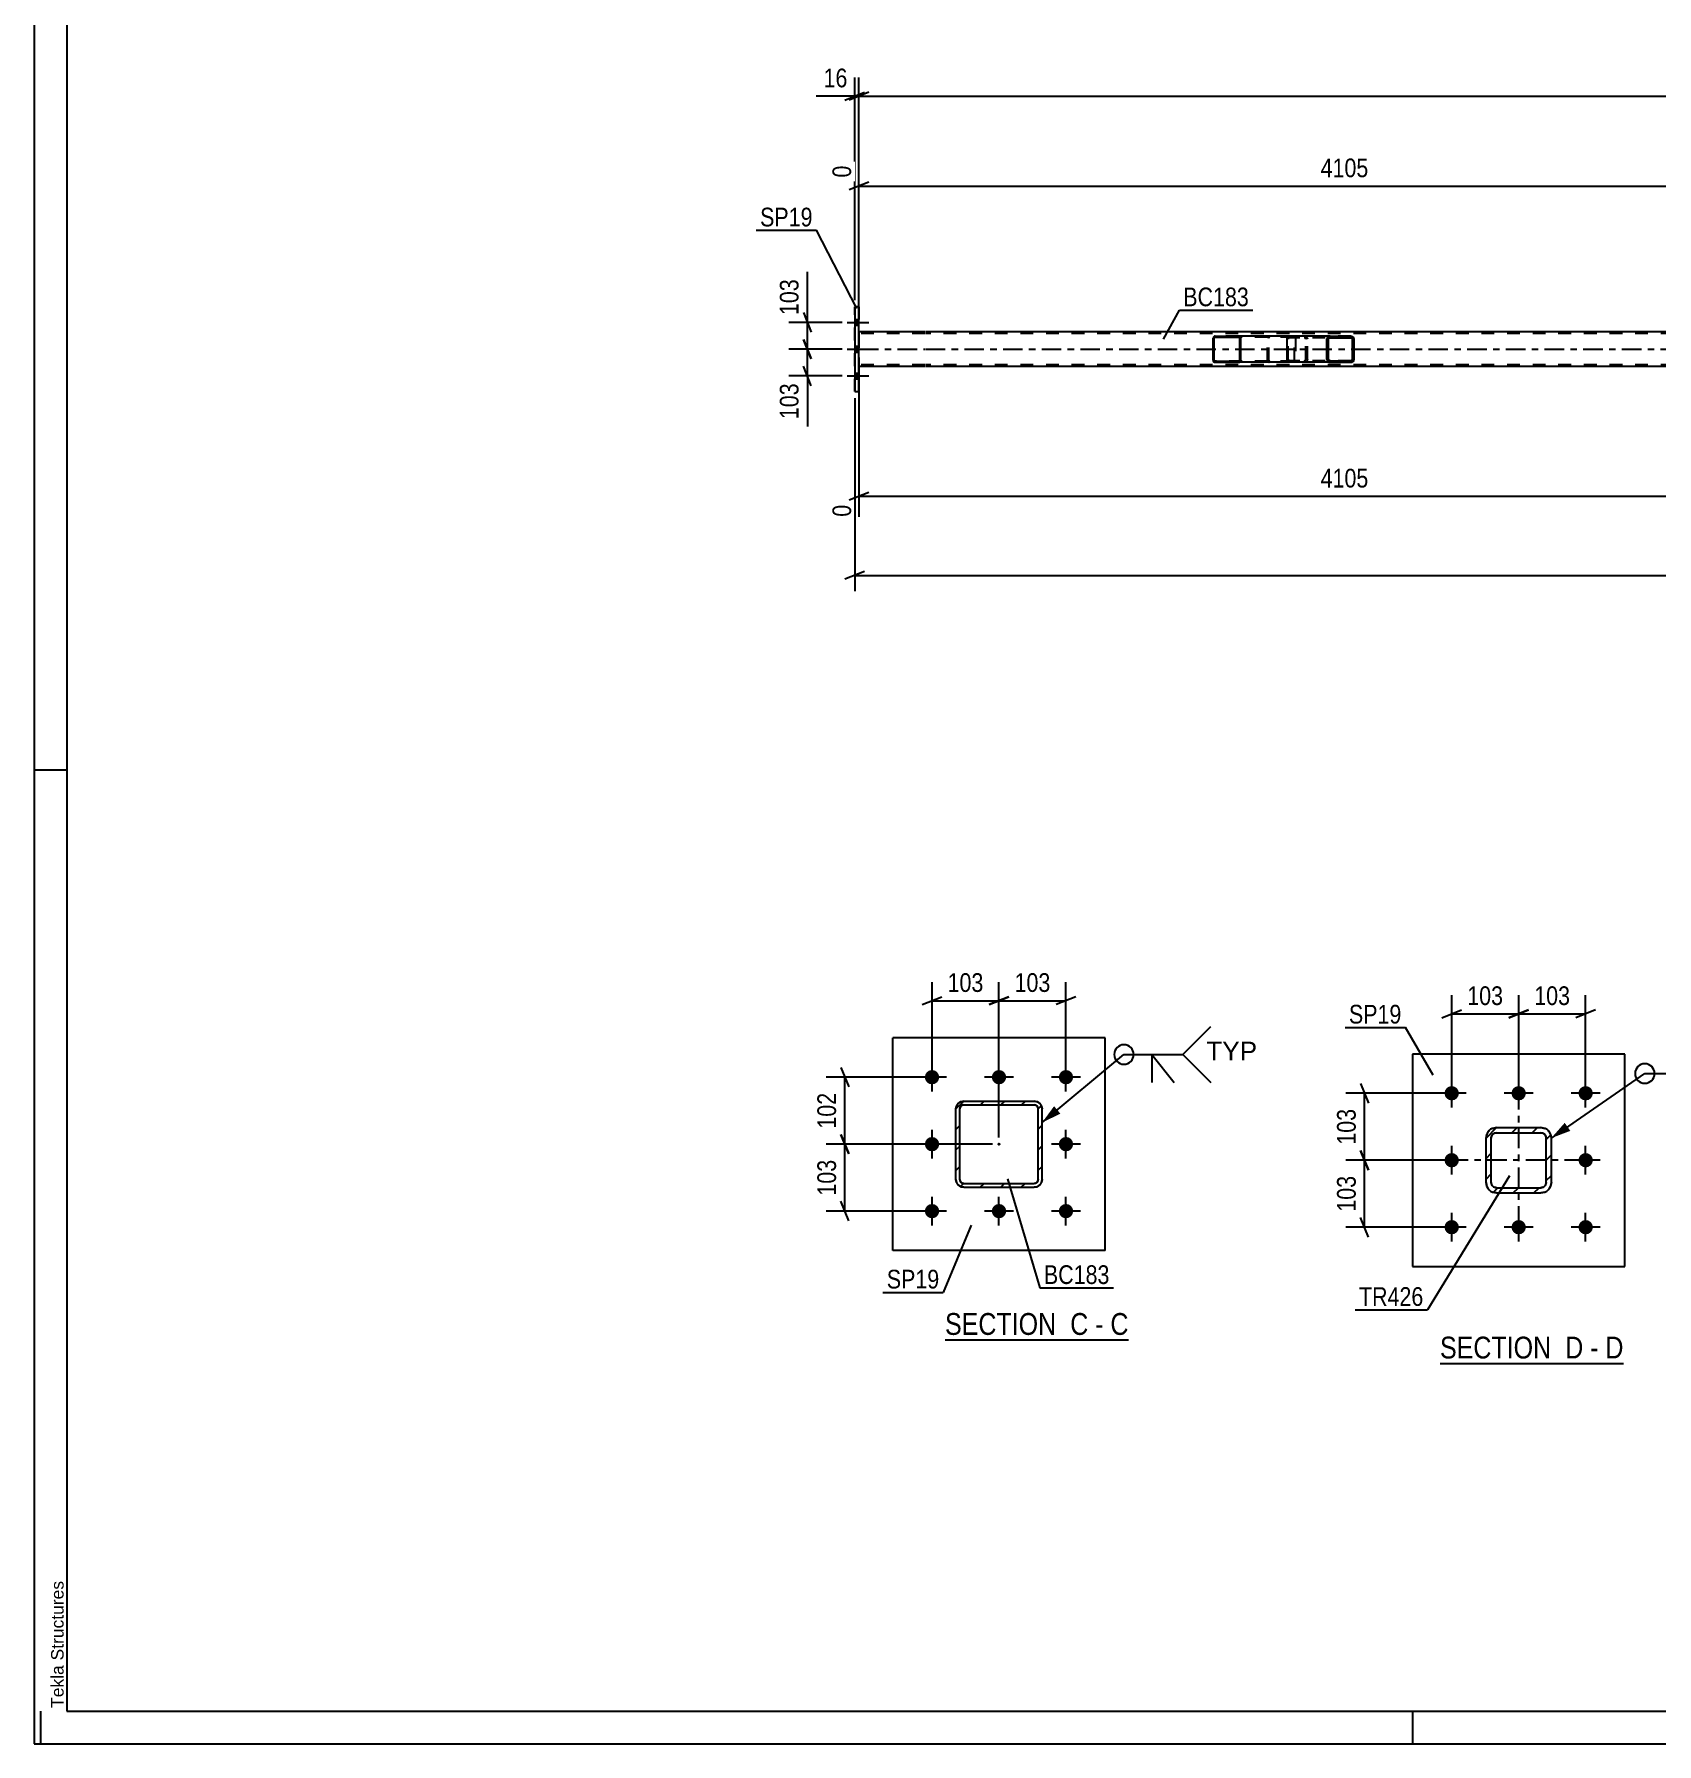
# Model space of a CAD drawing. Header units: millimetres. Extents: x -82 to 759, y -428 to 166.
# Drawn here: x -81.6 to 166.7, y -428.4 to -166.7 of the extents above; entities that cross this region are included whole.
import ezdxf

# ---------------------------------------------------------------- set-up
doc = ezdxf.new("R2010")
doc.units = ezdxf.units.MM
doc.linetypes.add('DXK_LINE_DOT2', pattern=[3.9198, 1.9599, -1.9599])
doc.linetypes.add('DXK_LINE_DOT3', pattern=[5.9187, 2.979, -0.9799, 0.9799, -0.9799])
doc.styles.add('Arial', font='ARIAL.TTF', dxfattribs={"height": 0.2})
doc.styles.add('Arial Narrow', font='ARIALN.TTF', dxfattribs={"height": 0.2})

# ---------------------------------------------------------------- blocks, each defined once
blk = doc.blocks.new('Unknown-814409776-1133')
at = {"color": 5, "linetype": 'Continuous'}
for p, q in [((-81.58, 165.63), (-81.58, -428.37)), ((-76.58, 160.63), (-76.58, -423.37)), ((-76.58, -279.37), (-81.58, -279.37)), ((-80.58, -428.37), (-80.58, -423.37)), ((-76.58, -423.37), (754.42, -423.37)), ((129.42, -428.37), (129.42, -423.37)), ((-81.58, -428.37), (759.42, -428.37))]:
    blk.add_line(p, q, dxfattribs=at)
at = {"color": 174, "linetype": 'Continuous', "style": 'Arial'}
blk.add_text('Tekla Structures', height=1.9102, rotation=90, dxfattribs=at).set_placement((-77.08, -422.87))
blk = doc.blocks.new('Unknown-814409776-15 - 6145')
at = {"color": 6, "linetype": 'Continuous'}
blk.add_line((57.81, -366.53), (85.88, -366.53), dxfattribs=at)
at = {"color": 0, "linetype": 'Continuous'}
blk.add_wipeout([(75.92, -365.78), (75.92, -362.28), (57.81, -362.28), (57.81, -365.78)], dxfattribs=at)
at = {"color": 7, "linetype": 'Continuous', "style": 'Arial Narrow'}
blk.add_text('SECTION ', height=3.34, dxfattribs=at).set_placement((57.81, -365.78))
at = {"color": 0, "linetype": 'Continuous'}
blk.add_wipeout([(79.74, -365.78), (79.74, -362.28), (76.97, -362.28), (76.97, -365.78)], dxfattribs=at)
blk.add_wipeout([(82.07, -365.78), (82.07, -362.28), (80.79, -362.28), (80.79, -365.78)], dxfattribs=at)
at = {"color": 7, "linetype": 'Continuous', "style": 'Arial Narrow'}
blk.add_text('C', height=3.34, dxfattribs=at).set_placement((76.97, -365.78))
at = {"color": 0, "linetype": 'Continuous'}
blk.add_wipeout([(85.88, -365.78), (85.88, -362.28), (83.12, -362.28), (83.12, -365.78)], dxfattribs=at)
at = {"color": 7, "linetype": 'Continuous', "style": 'Arial Narrow'}
for s, p in [('C', (83.12, -365.78)), ('-', (80.79, -365.78))]:
    blk.add_text(s, height=3.34, dxfattribs=at).set_placement(p)
blk = doc.blocks.new('Unknown-814409776-16 - 1629')
at = {"color": 6, "linetype": 'Continuous'}
blk.add_line((133.56, -370.14), (161.63, -370.14), dxfattribs=at)
at = {"color": 0, "linetype": 'Continuous'}
blk.add_wipeout([(151.67, -369.39), (151.67, -365.89), (133.56, -365.89), (133.56, -369.39)], dxfattribs=at)
at = {"color": 7, "linetype": 'Continuous', "style": 'Arial Narrow'}
blk.add_text('SECTION ', height=3.34, dxfattribs=at).set_placement((133.56, -369.39))
at = {"color": 0, "linetype": 'Continuous'}
blk.add_wipeout([(155.49, -369.39), (155.49, -365.89), (152.72, -365.89), (152.72, -369.39)], dxfattribs=at)
blk.add_wipeout([(157.82, -369.39), (157.82, -365.89), (156.54, -365.89), (156.54, -369.39)], dxfattribs=at)
at = {"color": 7, "linetype": 'Continuous', "style": 'Arial Narrow'}
blk.add_text('D', height=3.34, dxfattribs=at).set_placement((152.72, -369.39))
at = {"color": 0, "linetype": 'Continuous'}
blk.add_wipeout([(161.63, -369.39), (161.63, -365.89), (158.87, -365.89), (158.87, -369.39)], dxfattribs=at)
at = {"color": 7, "linetype": 'Continuous', "style": 'Arial Narrow'}
for s, p in [('D', (158.87, -369.39)), ('-', (156.54, -369.39))]:
    blk.add_text(s, height=3.34, dxfattribs=at).set_placement(p)
blk = doc.blocks.new('Part-814409776-5615 - 5562')
at = {"color": 2, "linetype": 'Continuous'}
for p, q in [((44.64, -208.42), (44, -208.42)), ((44, -208.42), (44, -221.42)), ((44.64, -221.42), (44.64, -208.42)), ((44, -221.42), (44.64, -221.42))]:
    blk.add_line(p, q, dxfattribs=at)
at = {"color": 7, "linetype": 'DXK_LINE_DOT2'}
for p, q in [((44, -221.42), (44, -208.42)), ((44.64, -208.42), (44.64, -221.42))]:
    blk.add_line(p, q, dxfattribs=at)
blk = doc.blocks.new('Part-814409776-5586 - 5562')
at = {"linetype": 'Continuous'}
h = blk.add_hatch(dxfattribs=at)
h.set_pattern_fill('', scale=0.7, style=0, pattern_type=0)
h.set_pattern_definition([(45, (120.3925, -213.221), (-1.57154, 1.57154), [])])
h.paths.add_polyline_path([(120.43, -213.4), (120.39, -213.22), (120.28, -213.07), (120.12, -212.96), (119.93, -212.92), (116.74, -212.92), (116.55, -212.96), (116.39, -213.07), (116.28, -213.22), (116.24, -213.4), (116.24, -216.44), (116.28, -216.63), (116.39, -216.78), (116.55, -216.89), (116.74, -216.92), (119.93, -216.92), (120.12, -216.89), (120.28, -216.78), (120.39, -216.63), (120.43, -216.44)])
h.paths.add_polyline_path([(120.16, -216.54), (120.11, -216.61), (120.02, -216.67), (119.93, -216.68), (116.74, -216.68), (116.65, -216.67), (116.57, -216.61), (116.51, -216.54), (116.49, -216.44), (116.49, -213.4), (116.51, -213.31), (116.57, -213.24), (116.65, -213.18), (116.74, -213.16), (119.93, -213.16), (120.02, -213.18), (120.11, -213.24), (120.16, -213.31), (120.18, -213.4), (120.18, -216.44)])
at = {"color": 2, "linetype": 'Continuous'}
for p, q in [((110.17, -213.4), (110.19, -213.22)), ((110.17, -216.44), (110.17, -213.4)), ((110.19, -213.22), (110.25, -213.07)), ((110.25, -213.07), (110.34, -212.96)), ((110.34, -212.96), (110.44, -212.92)), ((116.74, -212.92), (110.44, -212.92)), ((116.28, -213.22), (116.24, -213.4)), ((116.24, -216.44), (116.24, -213.4)), ((116.49, -213.4), (116.51, -213.31)), ((116.49, -216.44), (116.49, -213.4)), ((116.51, -213.31), (116.57, -213.24)), ((116.74, -212.92), (116.55, -212.96)), ((116.57, -213.24), (116.65, -213.18)), ((116.65, -213.18), (116.74, -213.16)), ((116.74, -212.92), (119.93, -212.92)), ((116.74, -213.16), (119.93, -213.16)), ((120.12, -212.96), (119.93, -212.92)), ((119.93, -213.16), (120.02, -213.18)), ((120.02, -213.18), (120.11, -213.24)), ((120.11, -213.24), (120.16, -213.31)), ((120.16, -213.31), (120.18, -213.4)), ((120.18, -216.44), (120.18, -213.4)), ((120.43, -213.4), (120.39, -213.22)), ((120.43, -216.44), (120.43, -213.4)), ((110.19, -216.63), (110.17, -216.44)), ((110.25, -216.78), (110.19, -216.63)), ((110.34, -216.89), (110.25, -216.78)), ((110.44, -216.92), (110.34, -216.89)), ((116.74, -216.92), (110.44, -216.92)), ((116.24, -216.44), (116.28, -216.63)), ((116.51, -216.54), (116.49, -216.44)), ((116.57, -216.61), (116.51, -216.54)), ((116.55, -216.89), (116.74, -216.92)), ((116.65, -216.67), (116.57, -216.61)), ((116.74, -216.68), (116.65, -216.67)), ((116.74, -216.68), (119.93, -216.68)), ((116.74, -216.92), (119.93, -216.92)), ((120.02, -216.67), (119.93, -216.68)), ((119.93, -216.92), (120.12, -216.89)), ((120.11, -216.61), (120.02, -216.67)), ((120.16, -216.54), (120.11, -216.61)), ((120.18, -216.44), (120.16, -216.54)), ((120.39, -216.63), (120.43, -216.44))]:
    blk.add_line(p, q, dxfattribs=at)
at = {"color": 7, "linetype": 'DXK_LINE_DOT2'}
for p, q in [((110.32, -213.31), (110.31, -213.4)), ((110.31, -216.44), (110.31, -213.4)), ((110.35, -213.24), (110.32, -213.31)), ((110.39, -213.18), (110.35, -213.24)), ((110.44, -213.16), (110.39, -213.18)), ((119.93, -213.16), (110.44, -213.16)), ((111.44, -213.16), (111.44, -212.92)), ((112.78, -212.92), (112.97, -212.96)), ((112.87, -213.18), (112.78, -213.16)), ((112.96, -213.24), (112.87, -213.18)), ((113.01, -213.31), (112.96, -213.24)), ((113.03, -213.4), (113.01, -213.31)), ((113.03, -216.44), (113.03, -213.4)), ((113.24, -213.22), (113.28, -213.4)), ((113.28, -216.44), (113.28, -213.4)), ((119.93, -212.92), (116.74, -212.92)), ((110.31, -216.44), (110.32, -216.54)), ((110.32, -216.54), (110.35, -216.61)), ((110.35, -216.61), (110.39, -216.67)), ((110.39, -216.67), (110.44, -216.68)), ((119.93, -216.68), (110.44, -216.68)), ((111.44, -216.92), (111.44, -216.68)), ((112.78, -216.68), (112.87, -216.67)), ((112.97, -216.89), (112.78, -216.92)), ((112.87, -216.67), (112.96, -216.61)), ((112.96, -216.61), (113.01, -216.54)), ((113.01, -216.54), (113.03, -216.44)), ((113.28, -216.44), (113.24, -216.63)), ((119.93, -216.92), (116.74, -216.92))]:
    blk.add_line(p, q, dxfattribs=at)
for centre, start, end in [((112.79, -213.42), 23.8494, 68.8059), ((112.79, -216.43), 291.1941, 336.1506)]:
    blk.add_arc(centre, 0.492, start, end, dxfattribs=at)
at = {"color": 2, "linetype": 'Continuous'}
for centre, start, end in [((116.73, -213.42), 111.1941, 156.1506), ((119.94, -213.42), 23.8494, 68.8059), ((116.73, -216.43), 203.8494, 248.8059), ((119.94, -216.43), 291.1941, 336.1506)]:
    blk.add_arc(centre, 0.492, start, end, dxfattribs=at)
blk = doc.blocks.new('Part-814409776-5617 - 5562')
at = {"linetype": 'Continuous'}
h = blk.add_hatch(dxfattribs=at)
h.set_pattern_fill('', scale=0.7, style=0, pattern_type=0)
h.set_pattern_definition([(45, (103.0604, -213.1223), (-1.57154, 1.57154), [])])
h.paths.add_polyline_path([(103.09, -213.24), (103.06, -213.12), (102.99, -213.02), (102.88, -212.95), (102.75, -212.92), (99.17, -212.92), (99.04, -212.95), (98.93, -213.02), (98.86, -213.12), (98.83, -213.24), (98.83, -216.6), (98.86, -216.73), (98.93, -216.83), (99.04, -216.9), (99.17, -216.92), (102.75, -216.92), (102.88, -216.9), (102.99, -216.83), (103.06, -216.73), (103.09, -216.6)])
h.paths.add_polyline_path([(102.9, -216.67), (102.87, -216.72), (102.81, -216.75), (102.75, -216.76), (99.17, -216.76), (99.11, -216.75), (99.05, -216.72), (99.01, -216.67), (99, -216.6), (99, -213.24), (99.01, -213.18), (99.05, -213.13), (99.11, -213.1), (99.17, -213.08), (102.75, -213.08), (102.81, -213.1), (102.87, -213.13), (102.9, -213.18), (102.92, -213.24), (102.92, -216.6)])
at = {"color": 2, "linetype": 'Continuous'}
for p, q in [((98.86, -213.12), (98.83, -213.24)), ((98.83, -216.6), (98.83, -213.24)), ((99, -213.24), (99.01, -213.18)), ((99, -216.6), (99, -213.24)), ((99.01, -213.18), (99.05, -213.13)), ((99.17, -212.92), (99.04, -212.95)), ((99.05, -213.13), (99.11, -213.1)), ((99.11, -213.1), (99.17, -213.08)), ((99.17, -212.92), (102.75, -212.92)), ((99.17, -213.08), (102.75, -213.08)), ((110.44, -212.92), (102.75, -212.92)), ((102.88, -212.95), (102.75, -212.92)), ((102.75, -213.08), (102.81, -213.1)), ((102.81, -213.1), (102.87, -213.13)), ((102.87, -213.13), (102.9, -213.18)), ((102.9, -213.18), (102.92, -213.24)), ((102.92, -216.6), (102.92, -213.24)), ((103.09, -213.24), (103.06, -213.12)), ((103.09, -216.6), (103.09, -213.24)), ((98.83, -216.6), (98.86, -216.73)), ((99.01, -216.67), (99, -216.6)), ((99.05, -216.72), (99.01, -216.67)), ((99.04, -216.9), (99.17, -216.92)), ((99.11, -216.75), (99.05, -216.72)), ((99.17, -216.76), (99.11, -216.75)), ((99.17, -216.76), (102.75, -216.76)), ((99.17, -216.92), (102.75, -216.92)), ((102.81, -216.75), (102.75, -216.76)), ((102.75, -216.92), (102.88, -216.9)), ((110.44, -216.92), (102.75, -216.92)), ((102.87, -216.72), (102.81, -216.75)), ((102.9, -216.67), (102.87, -216.72)), ((102.92, -216.6), (102.9, -216.67)), ((103.06, -216.73), (103.09, -216.6))]:
    blk.add_line(p, q, dxfattribs=at)
at = {"color": 7, "linetype": 'DXK_LINE_DOT2'}
for p, q in [((102.75, -212.92), (99.17, -212.92)), ((111.1, -213.08), (99.17, -213.08)), ((107.18, -213.24), (107.2, -213.12)), ((107.18, -216.6), (107.18, -213.24)), ((107.36, -213.18), (107.35, -213.24)), ((107.35, -216.6), (107.35, -213.24)), ((107.4, -213.13), (107.36, -213.18)), ((107.39, -212.95), (107.52, -212.92)), ((107.45, -213.1), (107.4, -213.13)), ((107.52, -213.08), (107.45, -213.1)), ((111.1, -212.92), (110.44, -212.92)), ((111.1, -212.92), (111.23, -212.95)), ((111.16, -213.1), (111.1, -213.08)), ((111.22, -213.13), (111.16, -213.1)), ((111.25, -213.18), (111.22, -213.13)), ((111.27, -213.24), (111.25, -213.18)), ((111.27, -216.6), (111.27, -213.24)), ((111.41, -213.12), (111.44, -213.24)), ((111.44, -213.24), (111.44, -216.6)), ((111.1, -216.76), (99.17, -216.76)), ((102.75, -216.92), (99.17, -216.92)), ((107.2, -216.73), (107.18, -216.6)), ((107.35, -216.6), (107.36, -216.67)), ((107.36, -216.67), (107.4, -216.72)), ((107.52, -216.92), (107.39, -216.9)), ((107.4, -216.72), (107.41, -216.73)), ((107.41, -216.73), (107.45, -216.75)), ((107.45, -216.75), (107.52, -216.76)), ((111.1, -216.92), (110.44, -216.92)), ((111.1, -216.76), (111.16, -216.75)), ((111.23, -216.9), (111.1, -216.92)), ((111.16, -216.75), (111.22, -216.72)), ((111.22, -216.72), (111.25, -216.67)), ((111.25, -216.67), (111.27, -216.6)), ((111.44, -216.6), (111.41, -216.73))]:
    blk.add_line(p, q, dxfattribs=at)
at = {"color": 2, "linetype": 'Continuous'}
for centre, start, end in [((99.16, -213.26), 110.7583, 155.68), ((102.76, -213.26), 24.32, 69.2417), ((99.16, -216.59), 204.32, 249.2417), ((102.76, -216.59), 290.7583, 335.68)]:
    blk.add_arc(centre, 0.331, start, end, dxfattribs=at)
at = {"color": 7, "linetype": 'DXK_LINE_DOT2'}
for centre, start, end in [((107.51, -213.26), 110.7583, 155.68), ((111.11, -213.26), 24.32, 69.2417), ((107.51, -216.59), 204.32, 249.2417), ((111.11, -216.59), 290.7583, 335.68)]:
    blk.add_arc(centre, 0.331, start, end, dxfattribs=at)
blk = doc.blocks.new('Part-814409776-5679 - 5562')
at = {"color": 2, "linetype": 'Continuous'}
for p, q in [((54.76, -212.28), (44.64, -212.28)), ((631.84, -212.28), (54.86, -212.28)), ((54.76, -217.56), (44.64, -217.56)), ((192.45, -217.56), (54.86, -217.56))]:
    blk.add_line(p, q, dxfattribs=at)
at = {"color": 7, "linetype": 'DXK_LINE_DOT2'}
for p, q in [((44.64, -212.28), (44.64, -217.56)), ((54.76, -212.52), (44.64, -212.52)), ((44.64, -212.76), (44.64, -217.08)), ((631.84, -212.52), (54.86, -212.52)), ((54.76, -217.32), (44.64, -217.32)), ((631.84, -217.32), (54.86, -217.32))]:
    blk.add_line(p, q, dxfattribs=at)
at = {"color": 7, "linetype": 'DXK_LINE_DOT3'}
for p, q in [((44.64, -214.92), (54.76, -214.92)), ((54.86, -214.92), (631.84, -214.92))]:
    blk.add_line(p, q, dxfattribs=at)
blk = doc.blocks.new('Bolt-814409776-5777 - 5562')
at = {"linetype": 'Continuous'}
for points in [[(44.64, -211.26), (44.64, -210.38), (44, -210.38), (44, -211.26)], [(44.64, -211.26), (44.64, -210.38), (44, -210.38), (44, -211.26)], [(44.64, -211.26), (44.64, -210.38), (44, -210.38), (44, -211.26)], [(44.64, -215.36), (44.64, -214.48), (44, -214.48), (44, -215.36)], [(44.64, -215.36), (44.64, -214.48), (44, -214.48), (44, -215.36)], [(44.64, -219.46), (44.64, -218.58), (44, -218.58), (44, -219.46)], [(44.64, -219.46), (44.64, -218.58), (44, -218.58), (44, -219.46)], [(44.64, -219.46), (44.64, -218.58), (44, -218.58), (44, -219.46)]]:
    blk.add_hatch(color=1, dxfattribs=at).paths.add_polyline_path(points)
at = {"color": 1, "linetype": 'Continuous'}
for p, q in [((42.84, -210.82), (46.16, -210.82)), ((42.84, -210.82), (46.16, -210.82)), ((42.84, -210.82), (46.16, -210.82)), ((44, -210.38), (44.64, -210.38)), ((44, -210.38), (44.64, -210.38)), ((44, -210.38), (44.64, -210.38)), ((44, -211.26), (44.64, -211.26)), ((44, -211.26), (44.64, -211.26)), ((44, -211.26), (44.64, -211.26)), ((44, -214.48), (44.64, -214.48)), ((44, -214.48), (44.64, -214.48)), ((42.84, -214.92), (46.16, -214.92)), ((42.84, -214.92), (46.16, -214.92)), ((44, -215.36), (44.64, -215.36)), ((44, -215.36), (44.64, -215.36)), ((42.84, -219.02), (46.16, -219.02)), ((42.84, -219.02), (46.16, -219.02)), ((42.84, -219.02), (46.16, -219.02)), ((44, -218.58), (44.64, -218.58)), ((44, -218.58), (44.64, -218.58)), ((44, -218.58), (44.64, -218.58)), ((44, -219.46), (44.64, -219.46)), ((44, -219.46), (44.64, -219.46)), ((44, -219.46), (44.64, -219.46))]:
    blk.add_line(p, q, dxfattribs=at)
blk = doc.blocks.new('Bolt-814409776-6185 - 6145')
at = {"linetype": 'Continuous'}
for points in [[(55.82, -327.44, -1), (55.82, -325.24, -1)], [(66.07, -327.44, -1), (66.07, -325.24, -1)], [(76.32, -327.44, -1), (76.32, -325.24, -1)], [(55.82, -337.69, -1), (55.82, -335.49, -1)], [(76.32, -337.69, -1), (76.32, -335.49, -1)], [(55.82, -347.94, -1), (55.82, -345.74, -1)], [(66.07, -347.94, -1), (66.07, -345.74, -1)], [(76.32, -347.94, -1), (76.32, -345.74, -1)]]:
    blk.add_hatch(color=1, dxfattribs=at).paths.add_polyline_path(points)
at = {"color": 1, "linetype": 'Continuous'}
for p, q in [((55.82, -328.54), (55.82, -324.14)), ((66.07, -328.54), (66.07, -324.14)), ((76.32, -328.54), (76.32, -324.14)), ((58.02, -326.34), (53.62, -326.34)), ((68.27, -326.34), (63.87, -326.34)), ((78.52, -326.34), (74.12, -326.34)), ((55.82, -338.79), (55.82, -334.39)), ((76.32, -338.79), (76.32, -334.39)), ((58.02, -336.59), (53.62, -336.59)), ((78.52, -336.59), (74.12, -336.59)), ((55.82, -349.04), (55.82, -344.64)), ((66.07, -349.04), (66.07, -344.64)), ((76.32, -349.04), (76.32, -344.64)), ((58.02, -346.84), (53.62, -346.84)), ((68.27, -346.84), (63.87, -346.84)), ((78.52, -346.84), (74.12, -346.84))]:
    blk.add_line(p, q, dxfattribs=at)
blk = doc.blocks.new('Part-814409776-6310 - 6145')
at = {"color": 2, "linetype": 'Continuous'}
for p, q in [((82.32, -320.34), (49.82, -320.34)), ((49.82, -352.84), (49.82, -320.34)), ((82.32, -352.84), (82.32, -320.34)), ((82.32, -352.84), (49.82, -352.84))]:
    blk.add_line(p, q, dxfattribs=at)
blk = doc.blocks.new('Part-814409776-6194 - 6145')
at = {"linetype": 'Continuous'}
h = blk.add_hatch(dxfattribs=at)
h.set_pattern_fill('', scale=0.7, style=0, pattern_type=0)
h.set_pattern_definition([(45, (60.6694, -329.9937), (-1.57154, 1.57154), [])])
h.paths.add_polyline_path([(71.47, -329.99), (60.67, -329.99), (60.21, -330.09), (59.82, -330.35), (59.56, -330.73), (59.47, -331.19), (59.47, -341.99), (59.56, -342.45), (59.82, -342.84), (60.21, -343.1), (60.67, -343.19), (71.47, -343.19), (71.93, -343.1), (72.32, -342.84), (72.58, -342.45), (72.67, -341.99), (72.67, -331.19), (72.58, -330.73), (72.32, -330.35), (71.93, -330.09)])
h.paths.add_polyline_path([(72.02, -330.96), (72.07, -331.19), (72.07, -341.99), (72.02, -342.22), (71.89, -342.42), (71.7, -342.55), (71.47, -342.59), (60.67, -342.59), (60.44, -342.55), (60.25, -342.42), (60.12, -342.22), (60.07, -341.99), (60.07, -331.19), (60.12, -330.96), (60.25, -330.77), (60.44, -330.64), (60.67, -330.59), (71.47, -330.59), (71.7, -330.64), (71.89, -330.77)])
blk.add_hatch(color=30, dxfattribs=at).paths.add_polyline_path([(66.07, -336.69, -1), (66.07, -336.49, -1)])
at = {"color": 7, "linetype": 'DXK_LINE_DOT2'}
for p, q in [((59.47, -331.19), (59.56, -330.73)), ((59.47, -341.99), (59.47, -331.19)), ((60.12, -330.96), (60.07, -331.19)), ((60.07, -341.99), (60.07, -331.19)), ((60.25, -330.77), (60.12, -330.96)), ((60.21, -330.09), (60.67, -329.99)), ((60.44, -330.64), (60.25, -330.77)), ((60.67, -330.59), (60.44, -330.64)), ((60.67, -329.99), (71.47, -329.99)), ((60.67, -330.59), (71.47, -330.59)), ((71.47, -329.99), (71.93, -330.09)), ((71.7, -330.64), (71.47, -330.59)), ((71.89, -330.77), (71.7, -330.64)), ((72.02, -330.96), (71.89, -330.77)), ((72.07, -331.19), (72.02, -330.96)), ((72.07, -341.99), (72.07, -331.19)), ((72.58, -330.73), (72.67, -331.19)), ((72.67, -341.99), (72.67, -331.19)), ((59.56, -342.45), (59.47, -341.99)), ((60.07, -341.99), (60.12, -342.22)), ((60.12, -342.22), (60.25, -342.42)), ((60.25, -342.42), (60.44, -342.55)), ((60.44, -342.55), (60.67, -342.59)), ((60.67, -342.59), (71.47, -342.59)), ((71.47, -342.59), (71.7, -342.55)), ((71.7, -342.55), (71.89, -342.42)), ((71.89, -342.42), (72.02, -342.22)), ((72.02, -342.22), (72.07, -341.99)), ((72.67, -341.99), (72.58, -342.45)), ((60.67, -343.19), (60.21, -343.1)), ((60.67, -343.19), (71.47, -343.19)), ((71.93, -343.1), (71.47, -343.19))]:
    blk.add_line(p, q, dxfattribs=at)
at = {"color": 2, "linetype": 'Continuous'}
for p, q in [((59.56, -330.73), (59.47, -331.19)), ((59.47, -341.99), (59.47, -331.19)), ((60.07, -331.19), (60.12, -330.96)), ((60.07, -341.99), (60.07, -331.19)), ((60.12, -330.96), (60.25, -330.77)), ((60.67, -329.99), (60.21, -330.09)), ((60.25, -330.77), (60.44, -330.64)), ((60.44, -330.64), (60.67, -330.59)), ((60.67, -329.99), (71.47, -329.99)), ((60.67, -330.59), (71.47, -330.59)), ((71.93, -330.09), (71.47, -329.99)), ((71.47, -330.59), (71.7, -330.64)), ((71.7, -330.64), (71.89, -330.77)), ((71.89, -330.77), (72.02, -330.96)), ((72.02, -330.96), (72.07, -331.19)), ((72.07, -341.99), (72.07, -331.19)), ((72.67, -331.19), (72.58, -330.73)), ((72.67, -341.99), (72.67, -331.19)), ((59.47, -341.99), (59.56, -342.45)), ((60.12, -342.22), (60.07, -341.99)), ((60.25, -342.42), (60.12, -342.22)), ((60.44, -342.55), (60.25, -342.42)), ((60.67, -342.59), (60.44, -342.55)), ((60.67, -342.59), (71.47, -342.59)), ((71.7, -342.55), (71.47, -342.59)), ((71.89, -342.42), (71.7, -342.55)), ((72.02, -342.22), (71.89, -342.42)), ((72.07, -341.99), (72.02, -342.22)), ((72.58, -342.45), (72.67, -341.99)), ((60.21, -343.1), (60.67, -343.19)), ((60.67, -343.19), (71.47, -343.19)), ((71.47, -343.19), (71.93, -343.1))]:
    blk.add_line(p, q, dxfattribs=at)
at = {"color": 7, "linetype": 'DXK_LINE_DOT3'}
blk.add_line((66.07, -336.59), (66.07, -336.59), dxfattribs=at)
at = {"color": 30, "linetype": 'DXK_LINE_DOT3'}
blk.add_line((66.07, -336.59), (66.07, -336.59), dxfattribs=at)
at = {"color": 30, "linetype": 'Continuous'}
blk.add_circle((66.07, -336.59), 0.1, dxfattribs=at)
at = {"color": 7, "linetype": 'DXK_LINE_DOT2'}
for centre, start, end in [((60.67, -331.19), 112.5, 157.5), ((71.47, -331.19), 22.5, 67.5), ((60.67, -341.99), 202.5, 247.5), ((71.47, -341.99), 292.5, 337.5)]:
    blk.add_arc(centre, 1.2, start, end, dxfattribs=at)
at = {"color": 2, "linetype": 'Continuous'}
for centre, start, end in [((60.67, -331.19), 112.5, 157.5), ((71.47, -331.19), 22.5, 67.5), ((60.67, -341.99), 202.5, 247.5), ((71.47, -341.99), 292.5, 337.5)]:
    blk.add_arc(centre, 1.2, start, end, dxfattribs=at)
blk = doc.blocks.new('Part-814409776-1782 - 1629')
at = {"color": 2, "linetype": 'Continuous'}
for p, q in [((161.85, -322.8), (129.35, -322.8)), ((129.35, -322.8), (129.35, -355.3)), ((161.85, -355.3), (161.85, -322.8)), ((129.35, -355.3), (161.85, -355.3))]:
    blk.add_line(p, q, dxfattribs=at)
blk = doc.blocks.new('Bolt-814409776-1641 - 1629')
at = {"linetype": 'Continuous'}
for points in [[(135.35, -329.9, -1), (135.35, -327.7, -1)], [(145.6, -329.9, -1), (145.6, -327.7, -1)], [(155.85, -329.9, -1), (155.85, -327.7, -1)], [(135.35, -340.15, -1), (135.35, -337.95, -1)], [(155.85, -340.15, -1), (155.85, -337.95, -1)], [(135.35, -350.4, -1), (135.35, -348.2, -1)], [(145.6, -350.4, -1), (145.6, -348.2, -1)], [(155.85, -350.4, -1), (155.85, -348.2, -1)]]:
    blk.add_hatch(color=1, dxfattribs=at).paths.add_polyline_path(points)
at = {"color": 1, "linetype": 'Continuous'}
for p, q in [((135.35, -331), (135.35, -326.6)), ((145.6, -331), (145.6, -326.6)), ((155.85, -331), (155.85, -326.6)), ((137.55, -328.8), (133.15, -328.8)), ((147.8, -328.8), (143.4, -328.8)), ((158.05, -328.8), (153.65, -328.8)), ((135.35, -341.25), (135.35, -336.85)), ((155.85, -341.25), (155.85, -336.85)), ((137.55, -339.05), (133.15, -339.05)), ((158.05, -339.05), (153.65, -339.05)), ((135.35, -351.5), (135.35, -347.1)), ((145.6, -351.5), (145.6, -347.1)), ((155.85, -351.5), (155.85, -347.1)), ((137.55, -349.3), (133.15, -349.3)), ((147.8, -349.3), (143.4, -349.3)), ((158.05, -349.3), (153.65, -349.3))]:
    blk.add_line(p, q, dxfattribs=at)
blk = doc.blocks.new('Part-814409776-1704 - 1629')
at = {"linetype": 'Continuous'}
h = blk.add_hatch(dxfattribs=at)
h.set_pattern_fill('', scale=0.7, style=0, pattern_type=0)
h.set_pattern_definition([(45, (142.2, -334.05), (-1.57154, 1.57154), [])])
h.paths.add_polyline_path([(149, -334.05), (142.2, -334.05), (141.59, -334.17), (141.07, -334.52), (140.72, -335.04), (140.6, -335.65), (140.6, -342.45), (140.72, -343.06), (141.07, -343.58), (141.59, -343.93), (142.2, -344.05), (149, -344.05), (149.61, -343.93), (150.13, -343.58), (150.48, -343.06), (150.6, -342.45), (150.6, -335.65), (150.48, -335.04), (150.13, -334.52), (149.61, -334.17)])
h.paths.add_polyline_path([(149.74, -335.34), (149.8, -335.65), (149.8, -342.45), (149.74, -342.76), (149.57, -343.02), (149.31, -343.19), (149, -343.25), (142.2, -343.25), (141.89, -343.19), (141.63, -343.02), (141.46, -342.76), (141.4, -342.45), (141.4, -335.65), (141.46, -335.34), (141.63, -335.08), (141.89, -334.91), (142.2, -334.85), (149, -334.85), (149.31, -334.91), (149.57, -335.08)])
at = {"color": 7, "linetype": 'DXK_LINE_DOT3'}
for p, q in [((145.6, -349.05), (145.6, -329.05)), ((155.6, -339.05), (135.6, -339.05))]:
    blk.add_line(p, q, dxfattribs=at)
at = {"color": 7, "linetype": 'DXK_LINE_DOT2'}
for p, q in [((141.59, -334.17), (142.2, -334.05)), ((142.2, -334.85), (141.89, -334.91)), ((142.2, -334.05), (149, -334.05)), ((142.2, -334.85), (149, -334.85)), ((149, -334.05), (149.61, -334.17)), ((149.31, -334.91), (149, -334.85)), ((140.6, -335.65), (140.72, -335.04)), ((140.6, -342.45), (140.6, -335.65)), ((141.46, -335.34), (141.4, -335.65)), ((141.4, -342.45), (141.4, -335.65)), ((149.8, -335.65), (149.74, -335.34)), ((149.8, -342.45), (149.8, -335.65)), ((150.48, -335.04), (150.6, -335.65)), ((150.6, -342.45), (150.6, -335.65)), ((140.72, -343.06), (140.6, -342.45)), ((141.4, -342.45), (141.46, -342.76)), ((149.74, -342.76), (149.8, -342.45)), ((150.6, -342.45), (150.48, -343.06)), ((142.2, -344.05), (141.59, -343.93)), ((141.89, -343.19), (142.2, -343.25)), ((142.2, -343.25), (149, -343.25)), ((142.2, -344.05), (149, -344.05)), ((149, -343.25), (149.31, -343.19)), ((149.61, -343.93), (149, -344.05))]:
    blk.add_line(p, q, dxfattribs=at)
at = {"color": 2, "linetype": 'Continuous'}
for p, q in [((142.2, -334.05), (141.59, -334.17)), ((141.89, -334.91), (142.2, -334.85)), ((142.2, -334.05), (149, -334.05)), ((142.2, -334.85), (149, -334.85)), ((149.61, -334.17), (149, -334.05)), ((149, -334.85), (149.31, -334.91)), ((140.72, -335.04), (140.6, -335.65)), ((140.6, -342.45), (140.6, -335.65)), ((141.4, -335.65), (141.46, -335.34)), ((141.4, -342.45), (141.4, -335.65)), ((149.74, -335.34), (149.8, -335.65)), ((149.8, -342.45), (149.8, -335.65)), ((150.6, -335.65), (150.48, -335.04)), ((150.6, -342.45), (150.6, -335.65)), ((140.6, -342.45), (140.72, -343.06)), ((141.46, -342.76), (141.4, -342.45)), ((149.8, -342.45), (149.74, -342.76)), ((150.48, -343.06), (150.6, -342.45)), ((141.59, -343.93), (142.2, -344.05)), ((142.2, -343.25), (141.89, -343.19)), ((142.2, -343.25), (149, -343.25)), ((142.2, -344.05), (149, -344.05)), ((149.31, -343.19), (149, -343.25)), ((149, -344.05), (149.61, -343.93))]:
    blk.add_line(p, q, dxfattribs=at)
at = {"color": 7, "linetype": 'DXK_LINE_DOT2'}
for centre, radius, start, end in [((142.2, -335.65), 1.6, 112.5, 157.5), ((142.2, -335.65), 0.8, 112.5, 157.5), ((149, -335.65), 0.8, 22.5, 67.5), ((149, -335.65), 1.6, 22.5, 67.5), ((142.2, -342.45), 0.8, 202.5, 247.5), ((149, -342.45), 0.8, 292.5, 337.5), ((142.2, -342.45), 1.6, 202.5, 247.5), ((149, -342.45), 1.6, 292.5, 337.5)]:
    blk.add_arc(centre, radius, start, end, dxfattribs=at)
at = {"color": 2, "linetype": 'Continuous'}
for centre, radius, start, end in [((142.2, -335.65), 1.6, 112.5, 157.5), ((142.2, -335.65), 0.8, 112.5, 157.5), ((149, -335.65), 0.8, 22.5, 67.5), ((149, -335.65), 1.6, 22.5, 67.5), ((142.2, -342.45), 0.8, 202.5, 247.5), ((149, -342.45), 0.8, 292.5, 337.5), ((142.2, -342.45), 1.6, 202.5, 247.5), ((149, -342.45), 1.6, 292.5, 337.5)]:
    blk.add_arc(centre, radius, start, end, dxfattribs=at)
blk = doc.blocks.new('StraightDimension-814409776-6051 - 5562')
at = {"color": 7, "linetype": 'Continuous'}
for p, q in [((44.64, -217.7), (44.64, -240.56)), ((193.25, -226.97), (193.25, -246.05)), ((46.14, -236.84), (43.14, -238.04)), ((44.64, -237.44), (193.25, -237.44)), ((191.75, -238.04), (194.75, -236.84))]:
    blk.add_line(p, q, dxfattribs=at)
at = {"color": 0}
blk.add_wipeout([(123.2, -236.69), (123.2, -232.49), (114.69, -232.49), (114.69, -236.69)], dxfattribs=at)
at = {"color": 0, "linetype": 'Continuous'}
for points in [[(44.04, -238.14), (39.84, -238.14), (39.84, -241.16), (44.04, -241.16)], [(192.65, -238.14), (188.45, -238.14), (188.45, -246.65), (192.65, -246.65)]]:
    blk.add_wipeout(points, dxfattribs=at)
at = {"color": 3, "style": 'Arial Narrow'}
blk.add_text('4105', height=2.863, dxfattribs=at).set_placement((115.29, -236.09))
at = {"color": 3, "linetype": 'Continuous', "style": 'Arial Narrow'}
for s, height, p in [('0', 2.86, (43.44, -240.56)), ('4105', 2.863, (192.05, -246.05))]:
    blk.add_text(s, height=height, rotation=90.0002, dxfattribs=at).set_placement(p)
blk = doc.blocks.new('StraightDimension-814409776-6023 - 5562')
at = {"color": 7, "linetype": 'Continuous'}
for p, q in [((44, -207.42), (44, -173.34)), ((44.64, -207.42), (44.64, -173.34)), ((42.5, -176.79), (45.5, -175.59)), ((46.14, -175.59), (43.14, -176.79)), ((44, -176.19), (44.64, -176.19))]:
    blk.add_line(p, q, dxfattribs=at)
at = {"color": 0}
blk.add_wipeout([(43.47, -175.44), (43.47, -171.24), (38.62, -171.24), (38.62, -175.44)], dxfattribs=at)
at = {"color": 7, "linetype": 'Continuous'}
blk.add_line((44, -176.19), (38.09, -176.19), dxfattribs=at)
blk.add_line((44, -176.19), (38.09, -176.19), dxfattribs=at)
at = {"color": 3, "style": 'Arial Narrow'}
blk.add_text('16', height=2.863, dxfattribs=at).set_placement((39.22, -174.84))
blk = doc.blocks.new('StraightDimension-814409776-5944 - 5562')
at = {"color": 7, "linetype": 'Continuous'}
for p, q in [((36.14, -213.42), (37.34, -216.42)), ((42.09, -214.92), (33.89, -214.92)), ((36.74, -219.02), (36.74, -214.92)), ((42.09, -219.02), (33.89, -219.02)), ((37.34, -220.52), (36.14, -217.52))]:
    blk.add_line(p, q, dxfattribs=at)
at = {"color": 0}
blk.add_wipeout([(35.99, -219.55), (31.79, -219.55), (31.79, -226.23), (35.99, -226.23)], dxfattribs=at)
at = {"color": 7, "linetype": 'Continuous'}
blk.add_line((36.74, -219.02), (36.74, -226.76), dxfattribs=at)
blk.add_line((36.74, -219.02), (36.74, -226.76), dxfattribs=at)
at = {"color": 3, "style": 'Arial Narrow'}
blk.add_text('103', height=2.863, rotation=90.0002, dxfattribs=at).set_placement((35.39, -225.63))
blk = doc.blocks.new('StraightDimension-814409776-5957 - 5562')
at = {"color": 7, "linetype": 'Continuous'}
for p, q in [((42.09, -210.82), (33.89, -210.82)), ((36.14, -209.32), (37.34, -212.32)), ((36.74, -214.92), (36.74, -210.82)), ((37.34, -216.42), (36.14, -213.42)), ((42.09, -214.92), (33.89, -214.92))]:
    blk.add_line(p, q, dxfattribs=at)
at = {"color": 0}
blk.add_wipeout([(35.99, -203.62), (31.79, -203.62), (31.79, -210.3), (35.99, -210.3)], dxfattribs=at)
at = {"color": 7, "linetype": 'Continuous'}
blk.add_line((36.74, -210.82), (36.74, -203.09), dxfattribs=at)
blk.add_line((36.74, -210.82), (36.74, -203.09), dxfattribs=at)
at = {"color": 3, "style": 'Arial Narrow'}
blk.add_text('103', height=2.863, rotation=90.0002, dxfattribs=at).set_placement((35.39, -209.7))
blk = doc.blocks.new('StraightDimension-814409776-5992 - 5562')
at = {"color": 7, "linetype": 'Continuous'}
for p, q in [((44, -222.42), (44, -251.94)), ((45.5, -248.94), (42.5, -250.14)), ((44, -249.54), (642.7, -249.54))]:
    blk.add_line(p, q, dxfattribs=at)
blk = doc.blocks.new('StraightDimension-814409776-6013 - 5562')
at = {"color": 7, "linetype": 'Continuous'}
for p, q in [((44.64, -207.42), (44.64, -173.34)), ((46.14, -175.59), (43.14, -176.79)), ((44.64, -176.19), (642.06, -176.19))]:
    blk.add_line(p, q, dxfattribs=at)
blk = doc.blocks.new('StraightDimension-814409776-6072 - 5562')
at = {"color": 7, "linetype": 'Continuous'}
for p, q in [((193.25, -203.68), (193.25, -181.34)), ((44.64, -212.22), (44.64, -186.83)), ((46.14, -189.35), (43.14, -190.55)), ((44.64, -189.95), (193.25, -189.95)), ((191.75, -190.55), (194.75, -189.35))]:
    blk.add_line(p, q, dxfattribs=at)
at = {"color": 0, "linetype": 'Continuous'}
for points in [[(192.65, -180.74), (188.45, -180.74), (188.45, -189.25), (192.65, -189.25)], [(44.04, -186.23), (39.84, -186.23), (39.84, -189.25), (44.04, -189.25)]]:
    blk.add_wipeout(points, dxfattribs=at)
at = {"color": 0}
blk.add_wipeout([(123.2, -189.2), (123.2, -185), (114.69, -185), (114.69, -189.2)], dxfattribs=at)
at = {"color": 3, "linetype": 'Continuous', "style": 'Arial Narrow'}
for s, height, p in [('4105', 2.863, (192.05, -188.65)), ('0', 2.86, (43.44, -188.65))]:
    blk.add_text(s, height=height, rotation=90.0002, dxfattribs=at).set_placement(p)
at = {"color": 3, "style": 'Arial Narrow'}
blk.add_text('4105', height=2.863, dxfattribs=at).set_placement((115.29, -188.6))
blk = doc.blocks.new('StraightDimension-814409776-6346 - 6145')
at = {"color": 7, "linetype": 'Continuous'}
for p, q in [((55.82, -325.34), (55.82, -311.79)), ((66.07, -335.59), (66.07, -311.79)), ((54.32, -315.24), (57.32, -314.04)), ((55.82, -314.64), (66.07, -314.64)), ((67.57, -314.04), (64.57, -315.24))]:
    blk.add_line(p, q, dxfattribs=at)
at = {"color": 0}
blk.add_wipeout([(64.29, -313.89), (64.29, -309.69), (57.6, -309.69), (57.6, -313.89)], dxfattribs=at)
at = {"color": 3, "style": 'Arial Narrow'}
blk.add_text('103', height=2.863, dxfattribs=at).set_placement((58.2, -313.29))
blk = doc.blocks.new('StraightDimension-814409776-6329 - 6145')
at = {"color": 7, "linetype": 'Continuous'}
for p, q in [((65.07, -336.59), (39.63, -336.59)), ((41.88, -335.09), (43.08, -338.09)), ((42.48, -346.84), (42.48, -336.59)), ((43.08, -348.34), (41.88, -345.34)), ((54.82, -346.84), (39.63, -346.84))]:
    blk.add_line(p, q, dxfattribs=at)
at = {"color": 0}
blk.add_wipeout([(41.73, -338.38), (37.53, -338.38), (37.53, -345.06), (41.73, -345.06)], dxfattribs=at)
at = {"color": 3, "style": 'Arial Narrow'}
blk.add_text('103', height=2.863, rotation=90.0002, dxfattribs=at).set_placement((41.13, -344.46))
blk = doc.blocks.new('StraightDimension-814409776-6337 - 6145')
at = {"color": 7, "linetype": 'Continuous'}
for p, q in [((54.82, -326.34), (39.63, -326.34)), ((41.88, -324.84), (43.08, -327.84)), ((42.48, -336.59), (42.48, -326.34)), ((65.07, -336.59), (39.63, -336.59)), ((43.08, -338.09), (41.88, -335.09))]:
    blk.add_line(p, q, dxfattribs=at)
at = {"color": 0}
blk.add_wipeout([(41.73, -328.13), (37.53, -328.13), (37.53, -334.81), (41.73, -334.81)], dxfattribs=at)
at = {"color": 3, "style": 'Arial Narrow'}
blk.add_text('102', height=2.863, rotation=90.0002, dxfattribs=at).set_placement((41.13, -334.21))
blk = doc.blocks.new('StraightDimension-814409776-6354 - 6145')
at = {"color": 7, "linetype": 'Continuous'}
for p, q in [((66.07, -335.59), (66.07, -311.79)), ((76.32, -325.34), (76.32, -311.79)), ((64.57, -315.24), (67.57, -314.04)), ((66.07, -314.64), (76.32, -314.64)), ((77.82, -314.04), (74.82, -315.24))]:
    blk.add_line(p, q, dxfattribs=at)
at = {"color": 0}
blk.add_wipeout([(74.54, -313.89), (74.54, -309.69), (67.85, -309.69), (67.85, -313.89)], dxfattribs=at)
at = {"color": 3, "style": 'Arial Narrow'}
blk.add_text('103', height=2.863, dxfattribs=at).set_placement((68.45, -313.29))
blk = doc.blocks.new('StraightDimension-814409776-27811 - 1629')
at = {"color": 7, "linetype": 'Continuous'}
for p, q in [((134.35, -328.8), (119.16, -328.8)), ((121.41, -327.3), (122.61, -330.3)), ((122.01, -339.05), (122.01, -328.8)), ((134.35, -339.05), (119.16, -339.05)), ((122.61, -340.55), (121.41, -337.55))]:
    blk.add_line(p, q, dxfattribs=at)
at = {"color": 0}
blk.add_wipeout([(121.26, -330.58), (117.06, -330.58), (117.06, -337.27), (121.26, -337.27)], dxfattribs=at)
at = {"color": 3, "style": 'Arial Narrow'}
blk.add_text('103', height=2.863, rotation=90.0002, dxfattribs=at).set_placement((120.66, -336.67))
blk = doc.blocks.new('StraightDimension-814409776-24569 - 1629')
at = {"color": 7, "linetype": 'Continuous'}
for p, q in [((135.35, -327.8), (135.35, -313.8)), ((145.6, -327.8), (145.6, -313.8)), ((133.85, -317.25), (136.85, -316.05)), ((147.1, -316.05), (144.1, -317.25)), ((135.35, -316.65), (145.6, -316.65))]:
    blk.add_line(p, q, dxfattribs=at)
at = {"color": 0}
blk.add_wipeout([(143.82, -315.9), (143.82, -311.7), (137.13, -311.7), (137.13, -315.9)], dxfattribs=at)
at = {"color": 3, "style": 'Arial Narrow'}
blk.add_text('103', height=2.863, dxfattribs=at).set_placement((137.73, -315.3))
blk = doc.blocks.new('StraightDimension-814409776-24571 - 1629')
at = {"color": 7, "linetype": 'Continuous'}
for p, q in [((145.6, -327.8), (145.6, -313.8)), ((155.85, -327.8), (155.85, -313.8)), ((144.1, -317.25), (147.1, -316.05)), ((157.35, -316.05), (154.35, -317.25)), ((145.6, -316.65), (155.85, -316.65))]:
    blk.add_line(p, q, dxfattribs=at)
at = {"color": 0}
blk.add_wipeout([(154.07, -315.9), (154.07, -311.7), (147.38, -311.7), (147.38, -315.9)], dxfattribs=at)
at = {"color": 3, "style": 'Arial Narrow'}
blk.add_text('103', height=2.863, dxfattribs=at).set_placement((147.98, -315.3))
blk = doc.blocks.new('StraightDimension-814409776-27812 - 1629')
at = {"color": 7, "linetype": 'Continuous'}
for p, q in [((134.35, -339.05), (119.16, -339.05)), ((121.41, -337.55), (122.61, -340.55)), ((122.01, -349.3), (122.01, -339.05)), ((122.61, -350.8), (121.41, -347.8)), ((134.35, -349.3), (119.16, -349.3))]:
    blk.add_line(p, q, dxfattribs=at)
at = {"color": 0}
blk.add_wipeout([(121.26, -340.83), (117.06, -340.83), (117.06, -347.52), (121.26, -347.52)], dxfattribs=at)
at = {"color": 3, "style": 'Arial Narrow'}
blk.add_text('103', height=2.863, rotation=90.0002, dxfattribs=at).set_placement((120.66, -346.92))
blk = doc.blocks.new('Mark-814409776-5611 - 5562')
at = {"color": 0}
blk.add_wipeout([(37.55, -196.13), (37.55, -193.13), (29.51, -193.13), (29.51, -196.13)], dxfattribs=at)
blk.add_wipeout([(37.55, -196.13), (37.55, -193.13), (29.51, -193.13), (29.51, -196.13)], dxfattribs=at)
at = {"color": 30, "linetype": 'Continuous'}
for p in [(28.91, -196.73), (44.29, -208.7)]:
    blk.add_line(p, (38.15, -196.73), dxfattribs=at)
at = {"color": 3, "style": 'Arial Narrow'}
blk.add_text('SP19', height=2.863, dxfattribs=at).set_placement((29.51, -196.13))
blk = doc.blocks.new('Mark-814409776-5675 - 5562')
at = {"color": 0}
blk.add_wipeout([(104.32, -208.35), (104.32, -205.35), (94.27, -205.35), (94.27, -208.35)], dxfattribs=at)
blk.add_wipeout([(104.32, -208.35), (104.32, -205.35), (94.27, -205.35), (94.27, -208.35)], dxfattribs=at)
at = {"color": 30, "linetype": 'Continuous'}
for p, q in [((91.22, -213.39), (93.67, -208.95)), ((93.67, -208.95), (104.92, -208.95))]:
    blk.add_line(p, q, dxfattribs=at)
at = {"color": 3, "style": 'Arial Narrow'}
blk.add_text('BC183', height=2.863, dxfattribs=at).set_placement((94.27, -208.35))
blk = doc.blocks.new('Mark-814409776-6190 - 6145')
at = {"color": 0}
blk.add_wipeout([(82.99, -357.99), (82.99, -354.99), (72.94, -354.99), (72.94, -357.99)], dxfattribs=at)
blk.add_wipeout([(82.99, -357.99), (82.99, -354.99), (72.94, -354.99), (72.94, -357.99)], dxfattribs=at)
at = {"color": 30, "linetype": 'Continuous'}
for p, q in [((67.37, -341.9), (72.34, -358.59)), ((72.34, -358.59), (83.59, -358.59))]:
    blk.add_line(p, q, dxfattribs=at)
at = {"color": 3, "style": 'Arial Narrow'}
blk.add_text('BC183', height=2.863, dxfattribs=at).set_placement((72.94, -357.99))
blk = doc.blocks.new('WeldMark-814409776-6362 - 6145')
at = {"linetype": 'Continuous'}
blk.add_hatch(color=30, dxfattribs=at).paths.add_polyline_path([(75.46, -331.93), (72.67, -333.28), (74.5, -330.78)])
at = {"color": 30, "linetype": 'Continuous'}
for p, q in [((72.67, -333.28), (85.19, -322.87)), ((85.19, -322.87), (94.19, -322.87))]:
    blk.add_line(p, q, dxfattribs=at)
at = {"color": 3, "linetype": 'Continuous'}
for q in [(92.9, -327.16), (89.47, -327.16)]:
    blk.add_line((89.47, -322.87), q, dxfattribs=at)
for start, end in [(90, 270), (270, 90)]:
    blk.add_arc((85.19, -322.87), 1.5, start, end, dxfattribs=at)
at = {"color": 0, "linetype": 'Continuous'}
blk.add_wipeout([(105.56, -323.77), (105.56, -320.77), (97.79, -320.77), (97.79, -323.77)], dxfattribs=at)
blk.add_wipeout([(105.56, -323.77), (105.56, -320.77), (97.79, -320.77), (97.79, -323.77)], dxfattribs=at)
at = {"color": 3, "linetype": 'Continuous'}
for q in [(98.47, -318.58), (98.47, -327.16)]:
    blk.add_line((94.19, -322.87), q, dxfattribs=at)
at = {"color": 3, "linetype": 'Continuous', "style": 'Arial'}
blk.add_text('TYP', height=2.865, dxfattribs=at).set_placement((97.79, -323.77))
blk = doc.blocks.new('Mark-814409776-6306 - 6145')
at = {"color": 0}
blk.add_wipeout([(56.94, -358.68), (56.94, -355.68), (48.9, -355.68), (48.9, -358.68)], dxfattribs=at)
blk.add_wipeout([(56.94, -358.68), (56.94, -355.68), (48.9, -355.68), (48.9, -358.68)], dxfattribs=at)
at = {"color": 30, "linetype": 'Continuous'}
for p in [(61.79, -348.98), (48.3, -359.28)]:
    blk.add_line(p, (57.54, -359.28), dxfattribs=at)
at = {"color": 3, "style": 'Arial Narrow'}
blk.add_text('SP19', height=2.863, dxfattribs=at).set_placement((48.9, -358.68))
blk = doc.blocks.new('Mark-814409776-1700 - 1629')
at = {"color": 0}
blk.add_wipeout([(131.02, -361.34), (131.02, -358.34), (121.16, -358.34), (121.16, -361.34)], dxfattribs=at)
blk.add_wipeout([(131.02, -361.34), (131.02, -358.34), (121.16, -358.34), (121.16, -361.34)], dxfattribs=at)
at = {"color": 30, "linetype": 'Continuous'}
for p in [(144.21, -341.42), (120.56, -361.94)]:
    blk.add_line(p, (131.62, -361.94), dxfattribs=at)
at = {"color": 3, "style": 'Arial Narrow'}
blk.add_text('TR426', height=2.863, dxfattribs=at).set_placement((121.16, -361.34))
blk = doc.blocks.new('Mark-814409776-1778 - 1629')
at = {"color": 0}
blk.add_wipeout([(127.66, -318.13), (127.66, -315.13), (119.62, -315.13), (119.62, -318.13)], dxfattribs=at)
blk.add_wipeout([(127.66, -318.13), (127.66, -315.13), (119.62, -315.13), (119.62, -318.13)], dxfattribs=at)
at = {"color": 30, "linetype": 'Continuous'}
for p in [(119.02, -318.73), (132.5, -326.02)]:
    blk.add_line(p, (128.26, -318.73), dxfattribs=at)
at = {"color": 3, "style": 'Arial Narrow'}
blk.add_text('SP19', height=2.863, dxfattribs=at).set_placement((119.62, -318.13))
blk = doc.blocks.new('WeldMark-814409776-1880 - 1629')
at = {"linetype": 'Continuous'}
blk.add_hatch(color=30, dxfattribs=at).paths.add_polyline_path([(153.5, -334.56), (150.6, -335.65), (152.64, -333.33)])
at = {"color": 30, "linetype": 'Continuous'}
for p, q in [((150.6, -335.65), (164.9, -325.78)), ((164.9, -325.78), (173.9, -325.78))]:
    blk.add_line(p, q, dxfattribs=at)
at = {"color": 3, "linetype": 'Continuous'}
for q in [(172.61, -330.07), (169.18, -330.07)]:
    blk.add_line((169.18, -325.78), q, dxfattribs=at)
for start, end in [(90, 270), (270, 90)]:
    blk.add_arc((164.9, -325.78), 1.5, start, end, dxfattribs=at)
at = {"color": 0, "linetype": 'Continuous'}
blk.add_wipeout([(185.27, -326.68), (185.27, -323.68), (177.5, -323.68), (177.5, -326.68)], dxfattribs=at)
blk.add_wipeout([(185.27, -326.68), (185.27, -323.68), (177.5, -323.68), (177.5, -326.68)], dxfattribs=at)
at = {"color": 3, "linetype": 'Continuous'}
for q in [(178.18, -321.5), (178.18, -330.07)]:
    blk.add_line((173.9, -325.78), q, dxfattribs=at)
at = {"color": 3, "linetype": 'Continuous', "style": 'Arial'}
blk.add_text('TYP', height=2.865, dxfattribs=at).set_placement((177.5, -326.68))

msp = doc.modelspace()

# ---------------------------------------------------------------- block references
for name in ['Unknown-814409776-1133', 'Part-814409776-5615 - 5562', 'Bolt-814409776-5777 - 5562', 'Part-814409776-5679 - 5562', 'Part-814409776-5617 - 5562', 'Part-814409776-5586 - 5562', 'Part-814409776-6310 - 6145', 'Bolt-814409776-6185 - 6145', 'Part-814409776-1782 - 1629', 'Bolt-814409776-1641 - 1629', 'Part-814409776-1704 - 1629', 'Part-814409776-6194 - 6145']:
    msp.add_blockref(name, (0, 0))

# ---------------------------------------------------------------- next in the draw order: block references
for name in ['StraightDimension-814409776-6023 - 5562', 'StraightDimension-814409776-6051 - 5562', 'StraightDimension-814409776-6346 - 6145', 'StraightDimension-814409776-27811 - 1629', 'Mark-814409776-6190 - 6145', 'Unknown-814409776-15 - 6145', 'Unknown-814409776-16 - 1629']:
    msp.add_blockref(name, (0, 0))

# ---------------------------------------------------------------- next in the draw order: block references
for name in ['StraightDimension-814409776-5944 - 5562', 'StraightDimension-814409776-24569 - 1629', 'Mark-814409776-1778 - 1629', 'StraightDimension-814409776-6329 - 6145', 'StraightDimension-814409776-27812 - 1629']:
    msp.add_blockref(name, (0, 0))

# ---------------------------------------------------------------- next in the draw order: block references
for name in ['StraightDimension-814409776-5957 - 5562', 'StraightDimension-814409776-5992 - 5562', 'StraightDimension-814409776-24571 - 1629', 'StraightDimension-814409776-6337 - 6145', 'Mark-814409776-1700 - 1629', 'Mark-814409776-6306 - 6145']:
    msp.add_blockref(name, (0, 0))

# ---------------------------------------------------------------- next in the draw order: block references
for name in ['StraightDimension-814409776-6013 - 5562', 'StraightDimension-814409776-6354 - 6145', 'WeldMark-814409776-1880 - 1629']:
    msp.add_blockref(name, (0, 0))

# ---------------------------------------------------------------- next in the draw order: block references
for name in ['StraightDimension-814409776-6072 - 5562', 'WeldMark-814409776-6362 - 6145']:
    msp.add_blockref(name, (0, 0))

# ---------------------------------------------------------------- next in the draw order: block references
for name in ['Mark-814409776-5611 - 5562', 'Mark-814409776-5675 - 5562']:
    msp.add_blockref(name, (0, 0))

doc.saveas('drawing.dxf')
